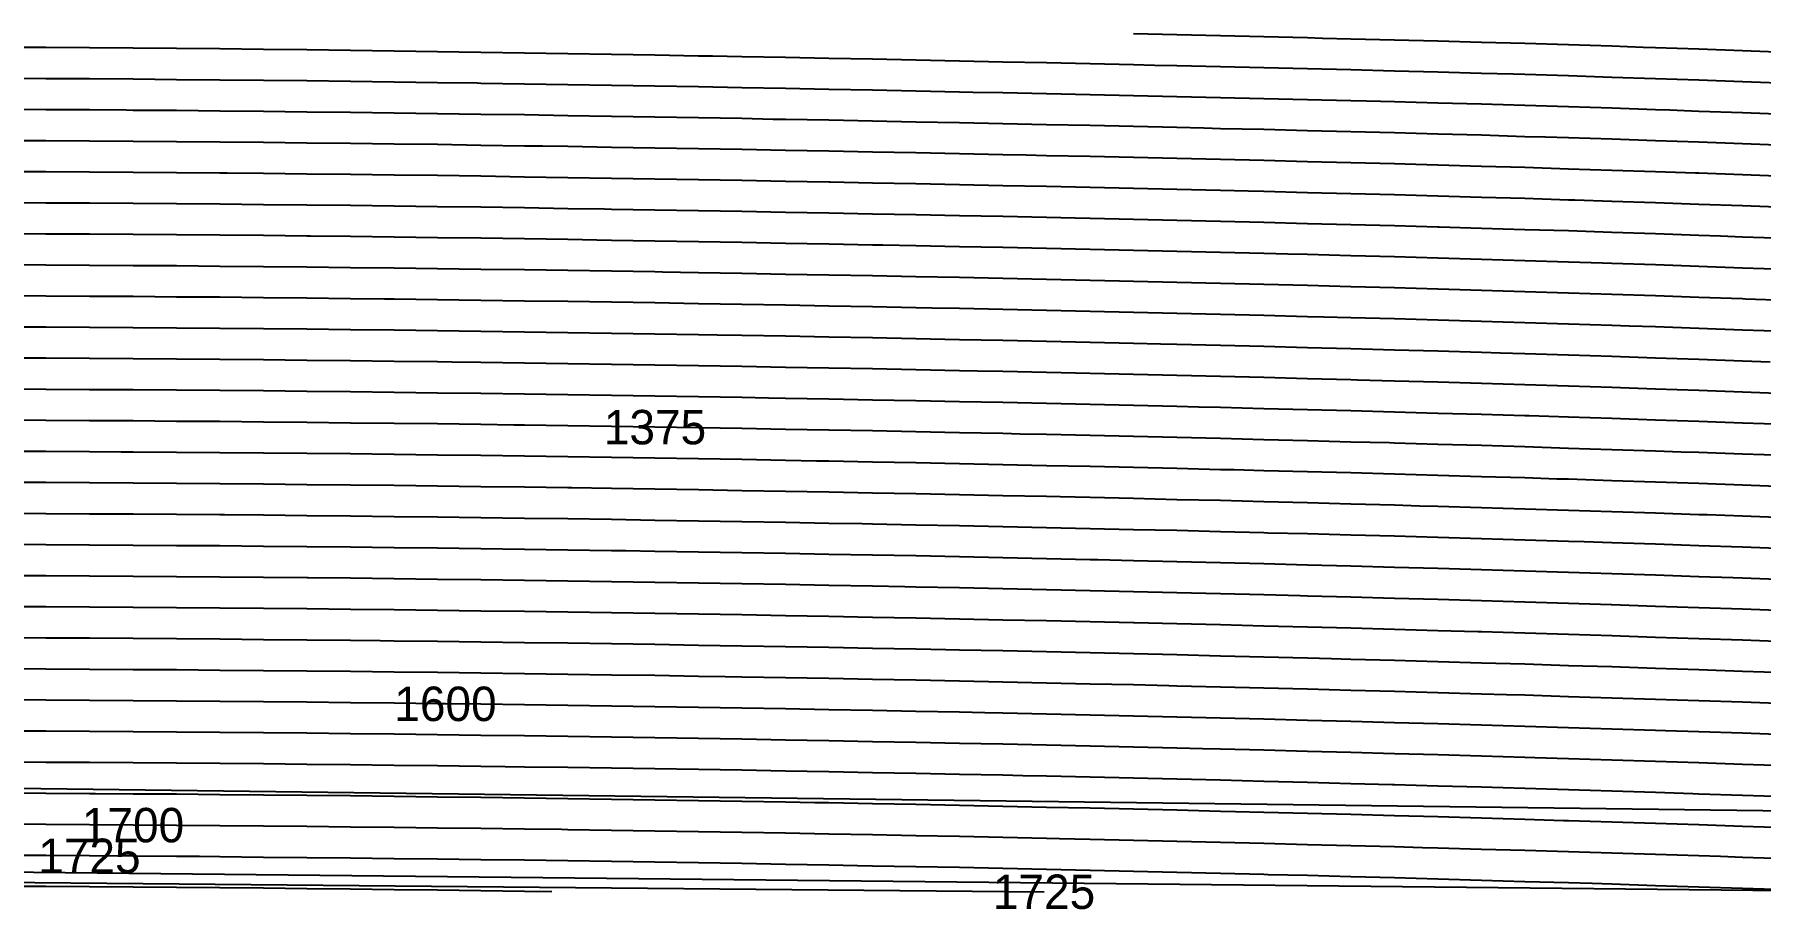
# Model space of a CAD drawing. Header units: metres. Extents: x 228 to 3387, y 31 to 162.
# Drawn here: x 1435 to 1560.4, y 31.4 to 95 of the extents above; entities that cross this region are included whole.
import ezdxf
from ezdxf.enums import TextEntityAlignment as Align

# ---------------------------------------------------------------- set-up
doc = ezdxf.new("R2010")
doc.units = ezdxf.units.M
for name, color, linetype in [('Vs_1050', 7, 'Continuous'), ('Vs_1075', 7, 'Continuous'), ('Vs_1100', 7, 'Continuous'), ('Vs_1125', 7, 'Continuous'), ('Vs_1150', 7, 'Continuous'), ('Vs_1175', 7, 'Continuous'), ('Vs_1200', 7, 'Continuous'), ('Vs_1225', 7, 'Continuous'), ('Vs_1250', 7, 'Continuous'), ('Vs_1275', 7, 'Continuous'), ('Vs_1300', 7, 'Continuous'), ('Vs_1325', 7, 'Continuous'), ('Vs_1350', 7, 'Continuous'), ('Vs_1375', 7, 'Continuous'), ('Vs_1400', 7, 'Continuous'), ('Vs_1425', 7, 'Continuous'), ('Vs_1450', 7, 'Continuous'), ('Vs_1475', 7, 'Continuous'), ('Vs_1500', 7, 'Continuous'), ('Vs_1525', 7, 'Continuous'), ('Vs_1550', 7, 'Continuous'), ('Vs_1575', 7, 'Continuous'), ('Vs_1600', 7, 'Continuous'), ('Vs_1625', 7, 'Continuous'), ('Vs_1650', 7, 'Continuous'), ('Vs_1675', 7, 'Continuous'), ('Vs_1700', 7, 'Continuous'), ('Vs_1725', 7, 'Continuous'), ('Vs_1750', 7, 'Continuous')]:
    doc.layers.add(name, color=color, linetype=linetype)

msp = doc.modelspace()

# ---------------------------------------------------------------- linework, layer by layer
at = {"layer": 'Vs_1050'}
msp.add_lwpolyline([(1562.26, 93.68), (1559.1, 93.8), (1555.94, 93.92), (1552.78, 94.03), (1551.88, 94.06), (1549.62, 94.14), (1546.45, 94.23), (1543.29, 94.33), (1540.13, 94.42), (1536.97, 94.5), (1533.81, 94.58), (1530.65, 94.66), (1528.58, 94.71), (1527.48, 94.74), (1524.32, 94.82), (1521.16, 94.89), (1518, 94.96), (1514.84, 95.03)], dxfattribs=at)
at = {"layer": 'Vs_1075'}
msp.add_lwpolyline([(1561.73, 91.45), (1559.1, 91.55), (1555.94, 91.67), (1552.78, 91.78), (1549.62, 91.88), (1546.45, 91.98), (1543.29, 92.08), (1542.45, 92.1), (1540.13, 92.17), (1536.97, 92.25), (1533.81, 92.34), (1530.65, 92.42), (1527.48, 92.5), (1524.32, 92.57), (1521.16, 92.65), (1518, 92.72), (1516.38, 92.75), (1514.84, 92.79), (1511.68, 92.86), (1508.51, 92.93), (1505.35, 92.99), (1502.19, 93.06), (1499.03, 93.12), (1495.87, 93.19), (1492.7, 93.25), (1489.54, 93.31), (1486.38, 93.37), (1484.24, 93.41), (1483.22, 93.43), (1480.06, 93.48), (1476.9, 93.54), (1473.73, 93.59), (1470.57, 93.64), (1467.41, 93.69), (1464.25, 93.74), (1461.09, 93.78), (1457.93, 93.83), (1454.76, 93.87), (1451.6, 93.9), (1448.44, 93.94), (1445.28, 93.97), (1442.12, 94), (1438.95, 94.02), (1435.79, 94.04), (1432.63, 94.05)], dxfattribs=at)
at = {"layer": 'Vs_1100'}
msp.add_lwpolyline([(1562.26, 89.17), (1559.1, 89.3), (1555.94, 89.41), (1553.83, 89.49), (1552.78, 89.52), (1549.62, 89.63), (1546.45, 89.73), (1543.29, 89.83), (1540.13, 89.92), (1536.97, 90), (1533.81, 90.09), (1531.77, 90.14), (1530.65, 90.17), (1527.48, 90.25), (1524.32, 90.33), (1521.16, 90.4), (1518, 90.47), (1514.84, 90.54), (1511.68, 90.61), (1508.51, 90.68), (1505.35, 90.75), (1503.16, 90.79), (1502.19, 90.81), (1499.03, 90.88), (1495.87, 90.94), (1492.7, 91), (1489.54, 91.06), (1486.38, 91.12), (1483.22, 91.18), (1480.06, 91.24), (1476.9, 91.29), (1473.73, 91.34), (1470.57, 91.39), (1467.41, 91.44), (1467.13, 91.45), (1464.25, 91.49), (1461.09, 91.53), (1457.93, 91.58), (1454.76, 91.62), (1451.6, 91.65), (1448.44, 91.68), (1445.28, 91.71), (1442.12, 91.74), (1438.95, 91.76), (1435.79, 91.78), (1432.63, 91.79)], dxfattribs=at)
at = {"layer": 'Vs_1125'}
msp.add_lwpolyline([(1562.26, 86.92), (1559.1, 87.04), (1555.94, 87.16), (1552.78, 87.27), (1549.62, 87.38), (1546.45, 87.48), (1544.79, 87.53), (1543.29, 87.57), (1540.13, 87.67), (1536.97, 87.75), (1533.81, 87.84), (1530.65, 87.92), (1527.48, 88), (1524.32, 88.08), (1521.16, 88.15), (1519.96, 88.18), (1518, 88.23), (1514.84, 88.3), (1511.68, 88.37), (1508.51, 88.44), (1505.35, 88.5), (1502.19, 88.57), (1499.03, 88.63), (1495.87, 88.7), (1492.7, 88.76), (1489.54, 88.82), (1488.65, 88.83), (1486.38, 88.88), (1483.22, 88.93), (1480.06, 88.99), (1476.9, 89.04), (1473.73, 89.09), (1470.57, 89.15), (1467.41, 89.19), (1464.25, 89.24), (1461.09, 89.28), (1457.93, 89.32), (1454.76, 89.36), (1451.6, 89.4), (1448.44, 89.43), (1445.28, 89.46), (1442.12, 89.48), (1441.63, 89.49), (1438.95, 89.51), (1435.79, 89.52), (1432.63, 89.54)], dxfattribs=at)
at = {"layer": 'Vs_1150'}
msp.add_lwpolyline([(1562.26, 84.67), (1559.1, 84.79), (1555.94, 84.91), (1555.7, 84.91), (1552.78, 85.02), (1549.62, 85.12), (1546.45, 85.22), (1543.29, 85.32), (1540.13, 85.41), (1536.97, 85.5), (1534.56, 85.57), (1533.81, 85.59), (1530.65, 85.67), (1527.48, 85.75), (1524.32, 85.83), (1521.16, 85.91), (1518, 85.98), (1514.84, 86.05), (1511.68, 86.12), (1508.51, 86.19), (1507.05, 86.22), (1505.35, 86.26), (1502.19, 86.32), (1499.03, 86.39), (1495.87, 86.45), (1492.7, 86.51), (1489.54, 86.57), (1486.38, 86.63), (1483.22, 86.69), (1480.06, 86.74), (1476.9, 86.79), (1473.73, 86.85), (1471.88, 86.87), (1470.57, 86.89), (1467.41, 86.94), (1464.25, 86.99), (1461.09, 87.03), (1457.93, 87.07), (1454.76, 87.11), (1451.6, 87.14), (1448.44, 87.17), (1445.28, 87.2), (1442.12, 87.23), (1438.95, 87.25), (1435.79, 87.27), (1432.63, 87.28)], dxfattribs=at)
at = {"layer": 'Vs_1175'}
msp.add_lwpolyline([(1562.26, 82.42), (1559.1, 82.54), (1555.94, 82.65), (1552.78, 82.76), (1549.62, 82.87), (1546.93, 82.95), (1546.45, 82.97), (1543.29, 83.07), (1540.13, 83.16), (1536.97, 83.25), (1533.81, 83.34), (1530.65, 83.42), (1527.48, 83.5), (1524.32, 83.58), (1523.17, 83.61), (1521.16, 83.66), (1518, 83.73), (1514.84, 83.8), (1511.68, 83.87), (1508.51, 83.94), (1505.35, 84.01), (1502.19, 84.08), (1499.03, 84.14), (1495.87, 84.2), (1492.79, 84.26), (1492.7, 84.26), (1489.54, 84.32), (1486.38, 84.38), (1483.22, 84.44), (1480.06, 84.49), (1476.9, 84.54), (1473.73, 84.59), (1470.57, 84.64), (1467.41, 84.69), (1464.25, 84.74), (1461.09, 84.78), (1457.93, 84.82), (1454.76, 84.85), (1451.6, 84.89), (1448.95, 84.91), (1448.44, 84.92), (1445.28, 84.95), (1442.12, 84.97), (1438.95, 84.99), (1435.79, 85.01), (1432.63, 85.02)], dxfattribs=at)
at = {"layer": 'Vs_1200'}
msp.add_lwpolyline([(1562.26, 80.17), (1559.1, 80.28), (1557.51, 80.34), (1555.94, 80.4), (1552.78, 80.51), (1549.62, 80.61), (1546.45, 80.72), (1543.29, 80.81), (1540.13, 80.91), (1537.07, 80.99), (1536.97, 81), (1533.81, 81.09), (1530.65, 81.17), (1527.48, 81.25), (1524.32, 81.33), (1521.16, 81.41), (1518, 81.48), (1514.84, 81.55), (1511.68, 81.62), (1510.59, 81.65), (1508.51, 81.69), (1505.35, 81.76), (1502.19, 81.83), (1499.03, 81.89), (1495.87, 81.95), (1492.7, 82.01), (1489.54, 82.07), (1486.38, 82.13), (1483.22, 82.19), (1480.06, 82.24), (1476.9, 82.29), (1476.38, 82.3), (1473.73, 82.34), (1470.57, 82.39), (1467.41, 82.44), (1464.25, 82.48), (1461.09, 82.52), (1457.93, 82.56), (1454.76, 82.6), (1451.6, 82.63), (1448.44, 82.66), (1445.28, 82.69), (1442.12, 82.72), (1438.95, 82.74), (1435.79, 82.75), (1432.63, 82.77)], dxfattribs=at)
at = {"layer": 'Vs_1225'}
msp.add_lwpolyline([(1562.26, 77.91), (1559.1, 78.03), (1555.94, 78.14), (1552.78, 78.25), (1549.62, 78.36), (1548.94, 78.38), (1546.45, 78.46), (1543.29, 78.56), (1540.13, 78.65), (1536.97, 78.74), (1533.81, 78.83), (1530.65, 78.92), (1527.48, 79), (1526.05, 79.04), (1524.32, 79.08), (1521.16, 79.16), (1518, 79.23), (1514.84, 79.3), (1511.68, 79.37), (1508.51, 79.44), (1505.35, 79.51), (1502.19, 79.58), (1499.03, 79.64), (1496.62, 79.69), (1495.87, 79.7), (1492.7, 79.76), (1489.54, 79.82), (1486.38, 79.88), (1483.22, 79.94), (1480.06, 79.99), (1476.9, 80.04), (1473.73, 80.09), (1470.57, 80.14), (1467.41, 80.19), (1464.25, 80.23), (1461.09, 80.27), (1457.93, 80.31), (1455.02, 80.34), (1454.76, 80.34), (1451.6, 80.38), (1448.44, 80.41), (1445.28, 80.44), (1442.12, 80.46), (1438.95, 80.48), (1435.79, 80.5), (1432.63, 80.51)], dxfattribs=at)
at = {"layer": 'Vs_1250'}
msp.add_lwpolyline([(1562.26, 75.66), (1559.33, 75.77), (1559.1, 75.78), (1555.94, 75.89), (1552.78, 76), (1549.62, 76.11), (1546.45, 76.21), (1543.29, 76.31), (1540.13, 76.4), (1539.36, 76.42), (1536.97, 76.49), (1533.81, 76.58), (1530.65, 76.66), (1527.48, 76.75), (1524.32, 76.83), (1521.16, 76.9), (1518, 76.98), (1514.84, 77.05), (1513.83, 77.08), (1511.68, 77.12), (1508.51, 77.19), (1505.35, 77.26), (1502.19, 77.33), (1499.03, 77.39), (1495.87, 77.45), (1492.7, 77.51), (1489.54, 77.57), (1486.38, 77.63), (1483.22, 77.68), (1480.61, 77.73), (1480.06, 77.74), (1476.9, 77.79), (1473.73, 77.84), (1470.57, 77.89), (1467.41, 77.93), (1464.25, 77.97), (1461.09, 78.02), (1457.93, 78.05), (1454.76, 78.09), (1451.6, 78.12), (1448.44, 78.15), (1445.28, 78.18), (1442.12, 78.2), (1438.95, 78.22), (1435.79, 78.24), (1432.63, 78.25)], dxfattribs=at)
at = {"layer": 'Vs_1275'}
msp.add_lwpolyline([(1562.26, 73.41), (1559.1, 73.52), (1555.94, 73.64), (1552.78, 73.75), (1550.88, 73.81), (1549.62, 73.85), (1546.45, 73.95), (1543.29, 74.05), (1540.13, 74.15), (1536.97, 74.24), (1533.81, 74.33), (1530.65, 74.41), (1528.68, 74.46), (1527.48, 74.49), (1524.32, 74.57), (1521.16, 74.65), (1518, 74.73), (1514.84, 74.8), (1511.68, 74.87), (1508.51, 74.94), (1505.35, 75.01), (1502.19, 75.08), (1500.19, 75.12), (1499.03, 75.14), (1495.87, 75.2), (1492.7, 75.26), (1489.54, 75.32), (1486.38, 75.38), (1483.22, 75.43), (1480.06, 75.49), (1476.9, 75.54), (1473.73, 75.59), (1470.57, 75.63), (1467.41, 75.68), (1464.25, 75.72), (1461.09, 75.76), (1460.39, 75.77), (1457.93, 75.8), (1454.76, 75.83), (1451.6, 75.87), (1448.44, 75.9), (1445.28, 75.92), (1442.12, 75.95), (1438.95, 75.97), (1435.79, 75.98), (1432.63, 76)], dxfattribs=at)
at = {"layer": 'Vs_1300'}
msp.add_lwpolyline([(1561.13, 71.2), (1559.1, 71.27), (1555.94, 71.38), (1552.78, 71.49), (1549.62, 71.6), (1546.45, 71.7), (1543.29, 71.8), (1541.52, 71.85), (1540.13, 71.89), (1536.97, 71.98), (1533.81, 72.07), (1530.65, 72.16), (1527.48, 72.24), (1524.32, 72.32), (1521.16, 72.4), (1518, 72.47), (1516.8, 72.5), (1514.84, 72.55), (1511.68, 72.62), (1508.51, 72.69), (1505.35, 72.76), (1502.19, 72.82), (1499.03, 72.89), (1495.87, 72.95), (1492.7, 73.01), (1489.54, 73.07), (1486.38, 73.12), (1484.58, 73.16), (1483.22, 73.18), (1480.06, 73.23), (1476.9, 73.28), (1473.73, 73.33), (1470.57, 73.38), (1467.41, 73.42), (1464.25, 73.47), (1461.09, 73.51), (1457.93, 73.54), (1454.76, 73.58), (1451.6, 73.61), (1448.44, 73.64), (1445.28, 73.66), (1442.12, 73.69), (1438.95, 73.71), (1435.79, 73.73), (1432.63, 73.74)], dxfattribs=at)
at = {"layer": 'Vs_1325'}
msp.add_lwpolyline([(1562.26, 68.9), (1559.1, 69.02), (1555.94, 69.13), (1552.79, 69.24), (1552.78, 69.24), (1549.62, 69.34), (1546.45, 69.44), (1543.29, 69.54), (1540.13, 69.64), (1536.97, 69.73), (1533.81, 69.82), (1531.13, 69.89), (1530.65, 69.9), (1527.48, 69.99), (1524.32, 70.07), (1521.16, 70.15), (1518, 70.22), (1514.84, 70.3), (1511.68, 70.37), (1508.51, 70.44), (1505.35, 70.5), (1503.51, 70.54), (1502.19, 70.57), (1499.03, 70.63), (1495.87, 70.7), (1492.7, 70.76), (1489.54, 70.81), (1486.38, 70.87), (1483.22, 70.93), (1480.06, 70.98), (1476.9, 71.03), (1473.73, 71.08), (1470.57, 71.12), (1467.41, 71.17), (1465.29, 71.2), (1464.25, 71.21), (1461.09, 71.25), (1457.93, 71.29), (1454.76, 71.32), (1451.6, 71.35), (1448.44, 71.38), (1445.28, 71.41), (1442.12, 71.43), (1438.95, 71.45), (1435.79, 71.47), (1432.63, 71.48)], dxfattribs=at)
at = {"layer": 'Vs_1350'}
msp.add_lwpolyline([(1562.26, 66.65), (1559.1, 66.76), (1555.94, 66.87), (1552.78, 66.98), (1549.62, 67.09), (1546.45, 67.19), (1543.6, 67.28), (1543.29, 67.29), (1540.13, 67.38), (1536.97, 67.47), (1533.81, 67.56), (1530.65, 67.65), (1527.48, 67.73), (1524.32, 67.81), (1521.16, 67.89), (1519.56, 67.93), (1518, 67.97), (1514.84, 68.04), (1511.68, 68.11), (1508.51, 68.18), (1505.35, 68.25), (1502.19, 68.32), (1499.03, 68.38), (1495.87, 68.44), (1492.7, 68.5), (1489.54, 68.56), (1488.31, 68.58), (1486.38, 68.62), (1483.22, 68.67), (1480.06, 68.72), (1476.9, 68.77), (1473.73, 68.82), (1470.57, 68.87), (1467.41, 68.91), (1464.25, 68.95), (1461.09, 68.99), (1457.93, 69.03), (1454.76, 69.06), (1451.6, 69.1), (1448.44, 69.12), (1445.28, 69.15), (1442.12, 69.17), (1438.95, 69.19), (1435.79, 69.21), (1432.63, 69.22)], dxfattribs=at)
at = {"layer": 'Vs_1375'}
msp.add_lwpolyline([(1562.26, 64.4), (1559.1, 64.51), (1555.94, 64.62), (1554.66, 64.66), (1552.78, 64.73), (1549.62, 64.83), (1546.45, 64.93), (1543.29, 65.03), (1540.13, 65.13), (1536.97, 65.22), (1533.81, 65.31), (1533.44, 65.32), (1530.65, 65.39), (1527.48, 65.48), (1524.32, 65.56), (1521.16, 65.64), (1518, 65.71), (1514.84, 65.79), (1511.68, 65.86), (1508.51, 65.93), (1506.61, 65.97), (1505.35, 66), (1502.19, 66.06), (1499.03, 66.13), (1495.87, 66.19), (1492.7, 66.25), (1489.54, 66.31), (1486.38, 66.36), (1483.22, 66.42), (1480.06, 66.47), (1476.9, 66.52), (1473.73, 66.57), (1470.57, 66.61), (1469.81, 66.62), (1467.41, 66.66), (1464.25, 66.7), (1461.09, 66.74), (1457.93, 66.77), (1454.76, 66.81), (1451.6, 66.84), (1448.44, 66.87), (1445.28, 66.89), (1442.12, 66.92), (1438.95, 66.94), (1435.79, 66.95), (1432.63, 66.97)], dxfattribs=at)
at = {"layer": 'Vs_1400'}
msp.add_lwpolyline([(1562.26, 62.14), (1559.1, 62.26), (1555.94, 62.37), (1552.78, 62.47), (1549.62, 62.58), (1546.45, 62.68), (1545.61, 62.7), (1543.29, 62.78), (1540.13, 62.87), (1536.97, 62.96), (1533.81, 63.05), (1530.65, 63.14), (1527.48, 63.22), (1524.32, 63.3), (1522.15, 63.36), (1521.16, 63.38), (1518, 63.46), (1514.84, 63.53), (1511.68, 63.6), (1508.51, 63.67), (1505.35, 63.74), (1502.19, 63.81), (1499.03, 63.87), (1495.87, 63.93), (1492.7, 63.99), (1491.81, 64.01), (1489.54, 64.05), (1486.38, 64.11), (1483.22, 64.16), (1480.06, 64.21), (1476.9, 64.26), (1473.73, 64.31), (1470.57, 64.36), (1467.41, 64.4), (1464.25, 64.44), (1461.09, 64.48), (1457.93, 64.52), (1454.76, 64.55), (1451.6, 64.58), (1448.44, 64.61), (1445.28, 64.63), (1442.12, 64.66), (1441.26, 64.66), (1438.95, 64.68), (1435.79, 64.7), (1432.63, 64.71)], dxfattribs=at)
at = {"layer": 'Vs_1425'}
msp.add_lwpolyline([(1562.26, 59.89), (1559.1, 60), (1556.55, 60.09), (1555.94, 60.11), (1552.78, 60.22), (1549.62, 60.32), (1546.45, 60.42), (1543.29, 60.52), (1540.13, 60.61), (1536.97, 60.71), (1535.64, 60.74), (1533.81, 60.8), (1530.65, 60.88), (1527.48, 60.97), (1524.32, 61.05), (1521.16, 61.13), (1518, 61.2), (1514.84, 61.28), (1511.68, 61.35), (1509.51, 61.4), (1508.51, 61.42), (1505.35, 61.49), (1502.19, 61.55), (1499.03, 61.62), (1495.87, 61.68), (1492.7, 61.74), (1489.54, 61.8), (1486.38, 61.85), (1483.22, 61.91), (1480.06, 61.96), (1476.9, 62.01), (1474.02, 62.05), (1473.73, 62.05), (1470.57, 62.1), (1467.41, 62.14), (1464.25, 62.18), (1461.09, 62.22), (1457.93, 62.26), (1454.76, 62.29), (1451.6, 62.32), (1448.44, 62.35), (1445.28, 62.38), (1442.12, 62.4), (1438.95, 62.42), (1435.79, 62.44), (1432.63, 62.45)], dxfattribs=at)
at = {"layer": 'Vs_1450'}
msp.add_lwpolyline([(1562.26, 57.64), (1559.1, 57.75), (1555.94, 57.86), (1552.78, 57.96), (1549.62, 58.07), (1547.59, 58.13), (1546.45, 58.17), (1543.29, 58.26), (1540.13, 58.36), (1536.97, 58.45), (1533.81, 58.54), (1530.65, 58.63), (1527.48, 58.71), (1524.61, 58.78), (1524.32, 58.79), (1521.16, 58.87), (1518, 58.95), (1514.84, 59.02), (1511.68, 59.09), (1508.51, 59.16), (1505.35, 59.23), (1502.19, 59.3), (1499.03, 59.36), (1495.87, 59.42), (1495.11, 59.44), (1492.7, 59.48), (1489.54, 59.54), (1486.38, 59.6), (1483.22, 59.65), (1480.06, 59.7), (1476.9, 59.75), (1473.73, 59.8), (1470.57, 59.84), (1467.41, 59.89), (1464.25, 59.93), (1461.09, 59.96), (1457.93, 60), (1454.76, 60.03), (1451.6, 60.07), (1448.77, 60.09), (1448.44, 60.09), (1445.28, 60.12), (1442.12, 60.14), (1438.95, 60.16), (1435.79, 60.18), (1432.63, 60.2)], dxfattribs=at)
at = {"layer": 'Vs_1475'}
msp.add_lwpolyline([(1562.26, 55.38), (1559.1, 55.49), (1558.43, 55.52), (1555.94, 55.6), (1552.78, 55.71), (1549.62, 55.81), (1546.45, 55.91), (1543.29, 56.01), (1540.13, 56.1), (1537.78, 56.17), (1536.97, 56.19), (1533.81, 56.28), (1530.65, 56.37), (1527.48, 56.45), (1524.32, 56.54), (1521.16, 56.61), (1518, 56.69), (1514.84, 56.77), (1512.26, 56.82), (1511.68, 56.84), (1508.51, 56.91), (1505.35, 56.98), (1502.19, 57.04), (1499.03, 57.11), (1495.87, 57.17), (1492.7, 57.23), (1489.54, 57.28), (1486.38, 57.34), (1483.22, 57.39), (1480.06, 57.44), (1477.95, 57.48), (1476.9, 57.49), (1473.73, 57.54), (1470.57, 57.59), (1467.41, 57.63), (1464.25, 57.67), (1461.09, 57.71), (1457.93, 57.74), (1454.76, 57.78), (1451.6, 57.81), (1448.44, 57.84), (1445.28, 57.86), (1442.12, 57.88), (1438.95, 57.9), (1435.79, 57.92), (1432.63, 57.94)], dxfattribs=at)
at = {"layer": 'Vs_1500'}
msp.add_lwpolyline([(1562.26, 53.13), (1559.1, 53.24), (1555.94, 53.35), (1552.78, 53.45), (1549.62, 53.56), (1549.56, 53.56), (1546.45, 53.66), (1543.29, 53.75), (1540.13, 53.85), (1536.97, 53.94), (1533.81, 54.03), (1530.65, 54.11), (1527.48, 54.2), (1526.96, 54.21), (1524.32, 54.28), (1521.16, 54.36), (1518, 54.43), (1514.84, 54.51), (1511.68, 54.58), (1508.51, 54.65), (1505.35, 54.72), (1502.19, 54.79), (1499.03, 54.85), (1498.23, 54.86), (1495.87, 54.91), (1492.7, 54.97), (1489.54, 55.03), (1486.38, 55.08), (1483.22, 55.14), (1480.06, 55.19), (1476.9, 55.24), (1473.73, 55.28), (1470.57, 55.33), (1467.41, 55.37), (1464.25, 55.41), (1461.09, 55.45), (1457.93, 55.49), (1454.84, 55.52), (1454.76, 55.52), (1451.6, 55.55), (1448.44, 55.58), (1445.28, 55.6), (1442.12, 55.63), (1438.95, 55.65), (1435.79, 55.67), (1432.63, 55.68)], dxfattribs=at)
at = {"layer": 'Vs_1525'}
msp.add_lwpolyline([(1562.26, 50.88), (1560.34, 50.94), (1559.1, 50.99), (1555.94, 51.09), (1552.78, 51.2), (1549.62, 51.3), (1546.45, 51.4), (1543.29, 51.5), (1540.13, 51.59), (1539.88, 51.6), (1536.97, 51.68), (1533.81, 51.77), (1530.65, 51.86), (1527.48, 51.94), (1524.32, 52.02), (1521.16, 52.1), (1518, 52.18), (1514.89, 52.25), (1514.84, 52.25), (1511.68, 52.32), (1508.51, 52.39), (1505.35, 52.46), (1502.19, 52.53), (1499.03, 52.59), (1495.87, 52.65), (1492.7, 52.71), (1489.54, 52.77), (1486.38, 52.83), (1483.22, 52.88), (1481.65, 52.9), (1480.06, 52.93), (1476.9, 52.98), (1473.73, 53.03), (1470.57, 53.07), (1467.41, 53.11), (1464.25, 53.15), (1461.09, 53.19), (1457.93, 53.23), (1454.76, 53.26), (1451.6, 53.29), (1448.44, 53.32), (1445.28, 53.35), (1442.12, 53.37), (1438.95, 53.39), (1435.79, 53.41), (1432.63, 53.42)], dxfattribs=at)
at = {"layer": 'Vs_1550'}
msp.add_lwpolyline([(1562.26, 48.62), (1559.1, 48.73), (1555.94, 48.84), (1552.78, 48.94), (1551.52, 48.98), (1549.62, 49.05), (1546.45, 49.14), (1543.29, 49.24), (1540.13, 49.33), (1536.97, 49.43), (1533.81, 49.51), (1530.65, 49.6), (1529.23, 49.64), (1527.48, 49.68), (1524.32, 49.77), (1521.16, 49.84), (1518, 49.92), (1514.84, 50), (1511.68, 50.07), (1508.51, 50.14), (1505.35, 50.21), (1502.19, 50.27), (1501.2, 50.29), (1499.03, 50.34), (1495.87, 50.4), (1492.7, 50.46), (1489.54, 50.51), (1486.38, 50.57), (1483.22, 50.62), (1480.06, 50.67), (1476.9, 50.72), (1473.73, 50.77), (1470.57, 50.81), (1467.41, 50.86), (1464.25, 50.9), (1461.09, 50.93), (1460.08, 50.94), (1457.93, 50.97), (1454.76, 51), (1451.6, 51.03), (1448.44, 51.06), (1445.28, 51.09), (1442.12, 51.11), (1438.95, 51.13), (1435.79, 51.15), (1432.63, 51.17)], dxfattribs=at)
at = {"layer": 'Vs_1575'}
msp.add_lwpolyline([(1562.26, 46.37), (1559.1, 46.48), (1555.94, 46.59), (1552.78, 46.69), (1549.62, 46.79), (1546.45, 46.89), (1543.29, 46.99), (1541.95, 47.03), (1540.13, 47.08), (1536.97, 47.17), (1533.81, 47.26), (1530.65, 47.34), (1527.48, 47.43), (1524.32, 47.51), (1521.16, 47.59), (1518, 47.66), (1517.41, 47.68), (1514.84, 47.74), (1511.68, 47.81), (1508.51, 47.88), (1505.35, 47.95), (1502.19, 48.01), (1499.03, 48.08), (1495.87, 48.14), (1492.7, 48.2), (1489.54, 48.26), (1486.38, 48.31), (1485.16, 48.33), (1483.22, 48.36), (1480.06, 48.42), (1476.9, 48.46), (1473.73, 48.51), (1470.57, 48.56), (1467.41, 48.6), (1464.25, 48.64), (1461.09, 48.68), (1457.93, 48.71), (1454.76, 48.74), (1451.6, 48.77), (1448.44, 48.8), (1445.28, 48.83), (1442.12, 48.85), (1438.95, 48.87), (1435.79, 48.89), (1432.63, 48.91)], dxfattribs=at)
at = {"layer": 'Vs_1600'}
for points in [[(1562.26, 44.12), (1559.1, 44.23), (1555.94, 44.33), (1553.5, 44.41), (1552.78, 44.44), (1549.62, 44.54), (1546.45, 44.63), (1543.29, 44.73), (1540.13, 44.82), (1536.97, 44.91), (1533.81, 45), (1531.47, 45.07), (1530.65, 45.09), (1527.48, 45.17), (1524.32, 45.25), (1521.16, 45.33), (1518, 45.41), (1514.84, 45.48), (1511.68, 45.55), (1508.51, 45.62), (1505.35, 45.69), (1504.04, 45.72), (1502.19, 45.76), (1499.03, 45.82), (1495.87, 45.88), (1492.7, 45.94), (1489.54, 46), (1486.38, 46.05), (1483.22, 46.11), (1480.06, 46.16), (1476.9, 46.21), (1473.73, 46.25), (1470.57, 46.3), (1467.41, 46.34), (1464.83, 46.37), (1464.25, 46.38), (1461.09, 46.42), (1457.93, 46.45), (1454.76, 46.49), (1451.6, 46.52), (1448.44, 46.54), (1445.28, 46.57), (1442.12, 46.59), (1438.95, 46.62), (1435.79, 46.63), (1432.63, 46.65)], [(1154.75, 43.81), (1740.73, 36.33)]]:
    msp.add_lwpolyline(points, dxfattribs=at)
at = {"layer": 'Vs_1625'}
msp.add_lwpolyline([(1562.26, 41.87), (1559.1, 41.97), (1555.94, 42.08), (1552.78, 42.18), (1549.62, 42.28), (1546.45, 42.38), (1544.02, 42.45), (1543.29, 42.47), (1540.13, 42.57), (1536.97, 42.66), (1533.81, 42.75), (1530.65, 42.83), (1527.48, 42.91), (1524.32, 43), (1521.16, 43.07), (1519.85, 43.11), (1518, 43.15), (1514.84, 43.22), (1511.68, 43.3), (1508.51, 43.37), (1505.35, 43.43), (1502.19, 43.5), (1499.03, 43.56), (1495.87, 43.62), (1492.7, 43.68), (1489.54, 43.74), (1488.5, 43.76), (1486.38, 43.8), (1483.22, 43.85), (1480.06, 43.9), (1476.9, 43.95), (1473.73, 43.99), (1470.57, 44.04), (1467.41, 44.08), (1464.25, 44.12), (1461.09, 44.16), (1457.93, 44.19), (1454.76, 44.23), (1451.6, 44.26), (1448.44, 44.29), (1445.28, 44.31), (1442.12, 44.34), (1438.95, 44.36), (1435.79, 44.38), (1432.63, 44.39)], dxfattribs=at)
at = {"layer": 'Vs_1650'}
msp.add_lwpolyline([(1562.26, 39.61), (1559.1, 39.72), (1555.94, 39.82), (1555.5, 39.84), (1552.78, 39.93), (1549.62, 40.03), (1546.45, 40.12), (1543.29, 40.22), (1540.13, 40.31), (1536.97, 40.4), (1533.81, 40.49), (1533.68, 40.49), (1530.65, 40.57), (1527.48, 40.66), (1524.32, 40.74), (1521.16, 40.82), (1518, 40.89), (1514.84, 40.97), (1511.68, 41.04), (1508.51, 41.11), (1506.79, 41.15), (1505.35, 41.18), (1502.19, 41.24), (1499.03, 41.31), (1495.87, 41.37), (1492.7, 41.43), (1489.54, 41.48), (1486.38, 41.54), (1483.22, 41.59), (1480.06, 41.64), (1476.9, 41.69), (1473.73, 41.74), (1470.57, 41.78), (1469.18, 41.8), (1467.41, 41.82), (1464.25, 41.86), (1461.09, 41.9), (1457.93, 41.94), (1454.76, 41.97), (1451.6, 42), (1448.44, 42.03), (1445.28, 42.05), (1442.12, 42.08), (1438.95, 42.1), (1435.79, 42.12), (1432.63, 42.14)], dxfattribs=at)
at = {"layer": 'Vs_1675'}
msp.add_lwpolyline([(1562.26, 37.36), (1559.1, 37.47), (1555.94, 37.57), (1552.78, 37.67), (1549.62, 37.77), (1546.45, 37.87), (1546.09, 37.88), (1543.29, 37.96), (1540.13, 38.06), (1536.97, 38.15), (1533.81, 38.23), (1530.65, 38.32), (1527.48, 38.4), (1524.32, 38.48), (1522.25, 38.53), (1521.16, 38.56), (1518, 38.64), (1514.84, 38.71), (1511.68, 38.78), (1508.51, 38.85), (1505.35, 38.92), (1502.19, 38.98), (1499.03, 39.05), (1495.87, 39.11), (1492.7, 39.17), (1491.69, 39.19), (1489.54, 39.22), (1486.38, 39.28), (1483.22, 39.33), (1480.06, 39.38), (1476.9, 39.43), (1473.73, 39.48), (1470.57, 39.52), (1467.41, 39.56), (1464.25, 39.6), (1461.09, 39.64), (1457.93, 39.68), (1454.76, 39.71), (1451.6, 39.74), (1448.44, 39.77), (1445.28, 39.8), (1442.12, 39.82), (1439.4, 39.84), (1438.95, 39.84), (1435.79, 39.86), (1432.63, 39.88)], dxfattribs=at)
at = {"layer": 'Vs_1700'}
for points in [[(1562.26, 35.11), (1559.1, 35.21), (1557.51, 35.27), (1555.94, 35.32), (1552.78, 35.42), (1549.62, 35.52), (1546.45, 35.61), (1543.29, 35.71), (1540.13, 35.8), (1536.97, 35.89), (1535.86, 35.92), (1533.81, 35.98), (1530.65, 36.06), (1527.48, 36.14), (1524.32, 36.22), (1521.16, 36.3), (1518, 36.38), (1514.84, 36.45), (1511.68, 36.52), (1509.46, 36.57), (1508.51, 36.59), (1505.35, 36.66), (1502.19, 36.73), (1499.03, 36.79), (1495.87, 36.85), (1492.7, 36.91), (1489.54, 36.97), (1486.38, 37.02), (1483.22, 37.07), (1480.06, 37.12), (1476.9, 37.17), (1473.73, 37.22), (1473.26, 37.23), (1470.57, 37.26), (1467.41, 37.31), (1464.25, 37.35), (1461.09, 37.38), (1457.93, 37.42), (1454.76, 37.45), (1451.6, 37.48), (1448.44, 37.51), (1445.28, 37.54), (1442.12, 37.56), (1438.95, 37.58), (1435.79, 37.6), (1432.63, 37.62)], [(1245.04, 36.13), (1571.45, 32.72)]]:
    msp.add_lwpolyline(points, dxfattribs=at)
at = {"layer": 'Vs_1725'}
for points in [[(1562.26, 32.86), (1559.1, 32.96), (1555.94, 33.06), (1552.78, 33.16), (1549.62, 33.26), (1548.17, 33.31), (1546.45, 33.36), (1543.29, 33.45), (1540.13, 33.54), (1536.97, 33.63), (1533.81, 33.72), (1530.65, 33.8), (1527.48, 33.89), (1524.62, 33.96), (1524.32, 33.97), (1521.16, 34.05), (1518, 34.12), (1514.84, 34.2), (1511.68, 34.27), (1508.51, 34.34), (1505.35, 34.4), (1502.19, 34.47), (1499.03, 34.53), (1495.87, 34.59), (1494.77, 34.61), (1492.7, 34.65), (1489.54, 34.71), (1486.38, 34.76), (1483.22, 34.82), (1480.06, 34.87), (1476.9, 34.91), (1473.73, 34.96), (1470.57, 35.01), (1467.41, 35.05), (1464.25, 35.09), (1461.09, 35.12), (1457.93, 35.16), (1454.76, 35.19), (1451.6, 35.22), (1448.44, 35.25), (1446.94, 35.27), (1445.28, 35.28), (1442.12, 35.3), (1438.95, 35.33), (1435.79, 35.35), (1432.63, 35.36)], [(1301.34, 34.63), (1508.34, 32.72)]]:
    msp.add_lwpolyline(points, dxfattribs=at)
at = {"layer": 'Vs_1750'}
msp.add_lwpolyline([(1472.55, 32.72), (1470.57, 32.75), (1467.41, 32.79), (1464.25, 32.83), (1461.09, 32.87), (1457.93, 32.9), (1454.76, 32.94), (1451.6, 32.97), (1448.44, 33), (1445.28, 33.02), (1442.12, 33.05), (1438.95, 33.07), (1435.79, 33.09), (1432.63, 33.11)], dxfattribs=at)

# ---------------------------------------------------------------- texts
at = {"layer": 'Vs_1375'}
msp.add_text('1375', height=2.5, dxfattribs=at).set_placement((1480.06, 66.47), align=Align.MIDDLE_CENTER)
at = {"layer": 'Vs_1600'}
msp.add_text('1600', height=2.5, dxfattribs=at).set_placement((1464.83, 46.37), align=Align.MIDDLE_CENTER)
at = {"layer": 'Vs_1700'}
msp.add_text('1700', height=2.5, dxfattribs=at).set_placement((1442.12, 37.56), align=Align.MIDDLE_CENTER)
at = {"layer": 'Vs_1725'}
for p in [(1438.95, 35.33), (1508.34, 32.72)]:
    msp.add_text('1725', height=2.5, dxfattribs=at).set_placement(p, align=Align.MIDDLE_CENTER)

doc.saveas('drawing.dxf')
